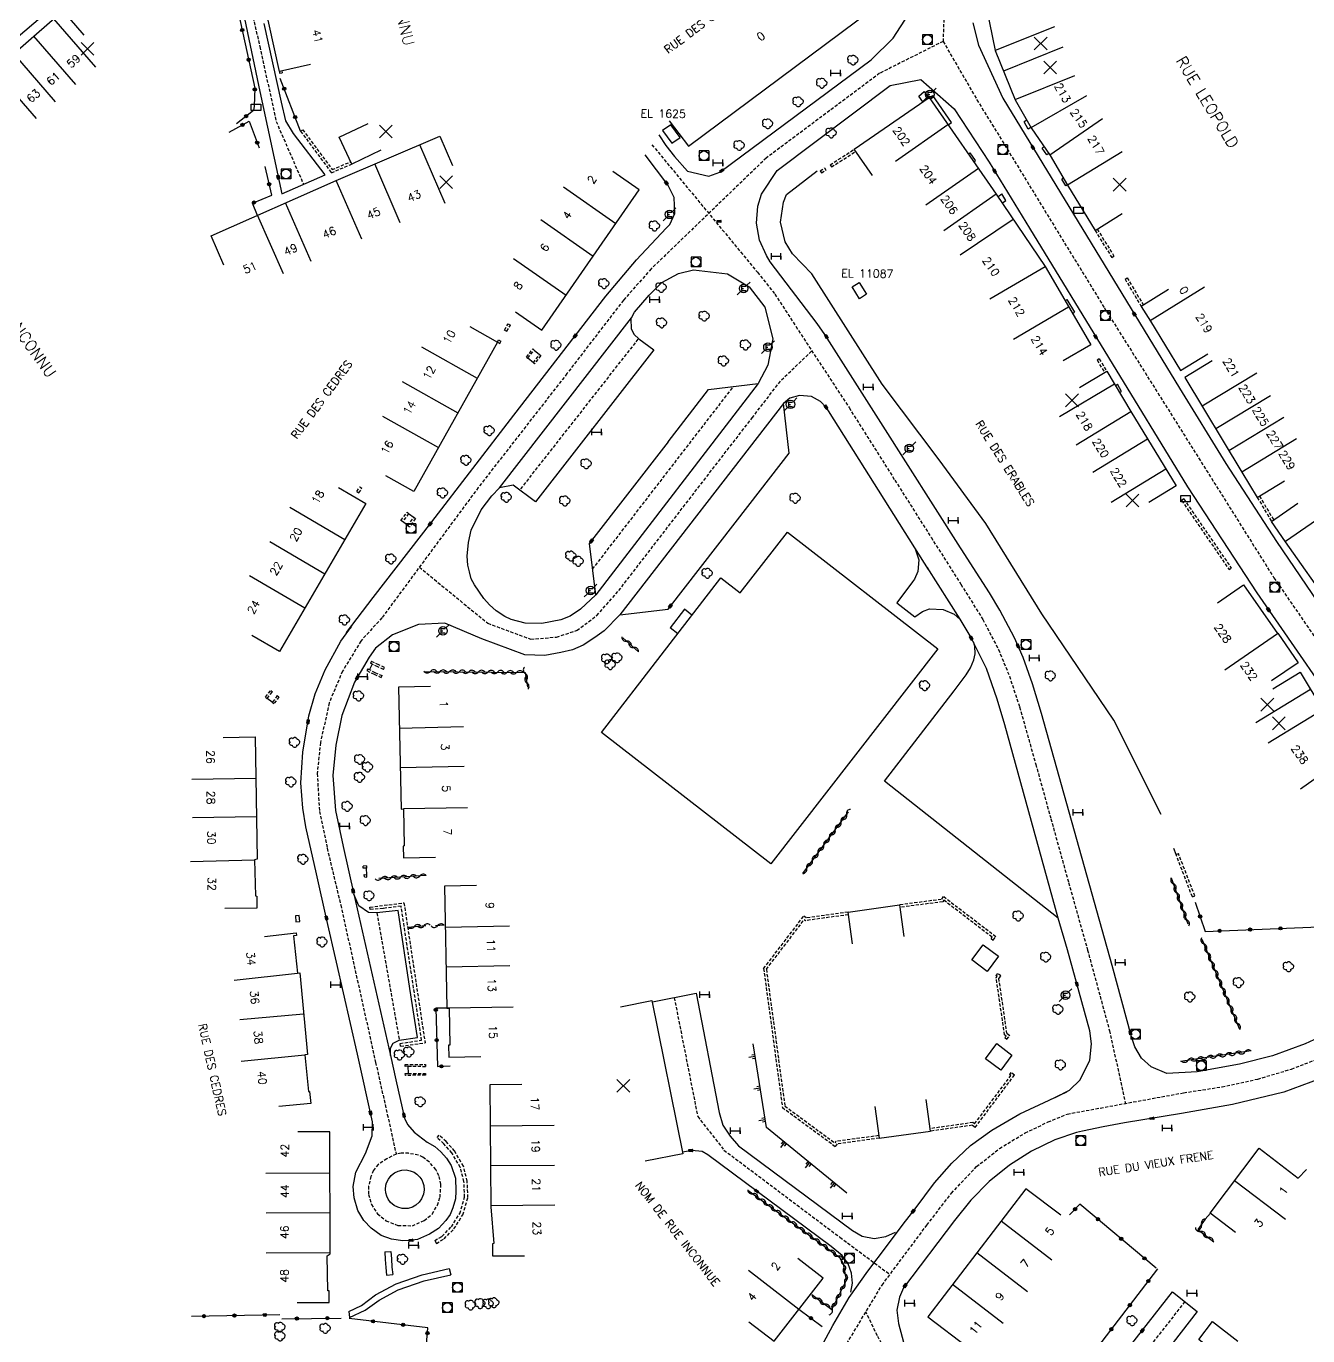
# Model space of a CAD drawing. Header units: millimetres. Extents: x 115000 to 116001, y 121000 to 122001.
# Drawn here: x 115299.9 to 115500.3, y 121172.6 to 121377.3 of the extents above; entities that cross this region are included whole.
import ezdxf
from ezdxf.enums import TextEntityAlignment as Align

# ---------------------------------------------------------------- set-up
doc = ezdxf.new("R2010")
doc.units = ezdxf.units.MM
doc.linetypes.add('DASHED', pattern=[0.75, 0.5, -0.25])
doc.layers.get('0').update_dxf_attribs({"linetype": 'CONTINUOUS'})
for name, color, linetype in [('W0001', 6, 'DASHED'), ('W0008', 7, 'CONTINUOUS'), ('W0100', 7, 'CONTINUOUS'), ('W0112', 1, 'DASHED'), ('W0120', 7, 'CONTINUOUS'), ('W0211', 2, 'CONTINUOUS'), ('W0300', 7, 'CONTINUOUS'), ('W0302', 3, 'CONTINUOUS'), ('W0310', 3, 'CONTINUOUS'), ('W0322', 7, 'CONTINUOUS'), ('W0400', 7, 'CONTINUOUS'), ('W0420', 7, 'CONTINUOUS'), ('W0471', 7, 'CONTINUOUS'), ('W0984', 7, 'CONTINUOUS'), ('W0989', 7, 'CONTINUOUS'), ('W0991', 7, 'CONTINUOUS'), ('W1102', 7, 'CONTINUOUS'), ('W1471', 7, 'CONTINUOUS'), ('W1474', 7, 'CONTINUOUS')]:
    doc.layers.add(name, color=color, linetype=linetype)
doc.styles.get("Standard").update_dxf_attribs({"font": 'romans.shx', "width": 0.85})

# ---------------------------------------------------------------- blocks, each defined once
blk = doc.blocks.new('t310o')
at = {"color": 0, "linetype": 'Continuous'}
for centre, start, end in [((-0.5, 0.38), 216.8699, 323.1304), ((0.5, -0.37), 36.8699, 143.1303)]:
    blk.add_arc(centre, 0.625, start, end, dxfattribs=at)
blk = doc.blocks.new('t322o')
at = {"color": 0, "linetype": 'Continuous'}
for radius in [0.25, 0.15]:
    blk.add_circle((0, 0), radius, dxfattribs=at)
blk = doc.blocks.new('T400')
for p, q in [((-0.15, 0.3), (0.15, 0.3)), ((-0.15, -0.25), (-0.15, 0.3)), ((-0.15, 0.15), (0.15, 0.15)), ((-0.15, 0), (0.15, 0)), ((0.15, 0.3), (0.15, -0.25)), ((-0.15, -0.15), (0.15, -0.15)), ((-0.15, -0.25), (-0.15, -0.3)), ((-0.15, -0.3), (0.15, -0.3)), ((0.15, -0.3), (0.15, -0.25))]:
    blk.add_line(p, q)
blk = doc.blocks.new('T420')
for p, q in [((0.75, 0.75), (-0.75, 0.75)), ((-0.75, 0.75), (-0.75, -0.75)), ((0.75, 0.75), (0.75, -0.75)), ((0.75, -0.75), (-0.75, -0.75))]:
    blk.add_line(p, q)
blk.add_ellipse((0, 0), major_axis=(-0.53, 0.53), ratio=1, start_param=3.926991, end_param=10.210176)
blk = doc.blocks.new('T1471')
at = {"color": 0, "linetype": 'Continuous', "flags": 128}
blk.add_lwpolyline([(-0.75, -0.5), (-0.75, 0.5), (0.75, 0.5), (0.75, -0.5), (-0.75, -0.5)], dxfattribs=at)
blk = doc.blocks.new('t211o')
at = {"color": 0, "linetype": 'Continuous'}
for p, q in [((-0.29, 0.5), (-0.29, 0)), ((0, 1), (0, 0)), ((0.29, 0.5), (0.29, 0))]:
    blk.add_line(p, q, dxfattribs=at)
blk = doc.blocks.new('t991o')
at = {"color": 0, "linetype": 'Continuous'}
for p, q in [((-1, 1), (1, -1)), ((-1, -1), (1, 1))]:
    blk.add_line(p, q, dxfattribs=at)
blk = doc.blocks.new('T300')
for p, q in [((-0.8, 0.51), (-0.86, 0.34)), ((-0.86, 0.34), (-0.86, 0.17)), ((-0.86, 0.17), (-0.74, 0.06)), ((-0.69, 0.63), (-0.8, 0.51)), ((-0.8, -0.06), (-0.74, 0.06)), ((-0.74, 0.06), (-0.69, 0.11)), ((-0.57, 0.69), (-0.69, 0.63)), ((-0.46, 0.69), (-0.57, 0.69)), ((-0.29, 0.63), (-0.46, 0.69)), ((-0.29, 0.63), (-0.17, 0.74)), ((-0.23, 0.57), (-0.29, 0.63)), ((-0.17, 0.74), (-0.06, 0.8)), ((-0.06, 0.8), (0.06, 0.8)), ((0.06, 0.8), (0.23, 0.74)), ((0.23, 0.74), (0.34, 0.63)), ((0.34, 0.63), (0.4, 0.51)), ((0.46, 0.46), (0.34, 0.46)), ((0.4, 0.51), (0.4, 0.46)), ((0.57, 0.4), (0.46, 0.46)), ((0.57, 0.4), (0.69, 0.29)), ((0.69, 0.29), (0.74, 0.17)), ((0.74, 0.06), (0.69, -0.17)), ((0.74, 0.17), (0.74, 0.06)), ((-0.8, -0.17), (-0.8, -0.06)), ((-0.8, -0.23), (-0.8, -0.17)), ((-0.74, -0.34), (-0.8, -0.23)), ((-0.69, -0.4), (-0.74, -0.34)), ((-0.51, -0.46), (-0.69, -0.4)), ((-0.4, -0.46), (-0.51, -0.46)), ((-0.4, -0.46), (-0.34, -0.46)), ((-0.34, -0.46), (-0.34, -0.4)), ((-0.34, -0.51), (-0.34, -0.46)), ((-0.29, -0.63), (-0.34, -0.51)), ((-0.17, -0.74), (-0.29, -0.63)), ((-0.06, -0.8), (-0.17, -0.74)), ((0.06, -0.8), (-0.06, -0.8)), ((0.17, -0.74), (0.06, -0.8)), ((0.23, -0.69), (0.17, -0.74)), ((0.29, -0.46), (0.23, -0.46)), ((0.29, -0.63), (0.23, -0.69)), ((0.46, -0.4), (0.29, -0.46)), ((0.34, -0.51), (0.29, -0.63)), ((0.34, -0.51), (0.34, -0.46)), ((0.57, -0.34), (0.46, -0.4)), ((0.63, -0.29), (0.57, -0.34)), ((0.69, -0.17), (0.63, -0.29))]:
    blk.add_line(p, q)
blk = doc.blocks.new('T471')
for p, q in [((-0.333334, 0.333334), (-0.333334, -0.333334)), ((-0.333334, 0.333334), (0.333334, 0.333334)), ((-0.333334, 0), (0, 0)), ((0.500001, 0.500001), (1.000002, 1.000002)), ((-0.500001, -0.500001), (-1.000002, -1.000002)), ((-0.333334, -0.333334), (0.333334, -0.333334))]:
    blk.add_line(p, q)
blk.add_ellipse((0, 0), major_axis=(0.471405, 0.471405), ratio=1, start_param=5.4977871438, end_param=11.780972451)
blk = doc.blocks.new('T1474')
at = {"color": 0, "linetype": 'Continuous', "flags": 128}
for points in [[(-0.75, -0.5), (-0.75, 0.5)], [(-0.75, 0), (0.75, 0)], [(0.75, 0), (0.75, -0.5), (0.75, 0.5)]]:
    blk.add_lwpolyline(points, dxfattribs=at)

msp = doc.modelspace()

# ---------------------------------------------------------------- linework, layer by layer
at = {"layer": 'W0001'}
for p, q in [((115377.24, 121304.96), (115395.72, 121328.51)), ((115388.47, 121292.43), (115410.48, 121320.96)), ((115354.75, 121238.71), (115358.25, 121218.84))]:
    msp.add_line(p, q, dxfattribs=at)
for points in [[(115446.31, 121454.21), (115446.43, 121452.94), (115447.38, 121441.61), (115447.85, 121433.3), (115447.77, 121426.45), (115447.38, 121418.65), (115445.96, 121406.21), (115444.64, 121395.97), (115443.64, 121386.59), (115443.24, 121374.89), (115448.54, 121365.77), (115468.42, 121333.29), (115494.95, 121291.09), (115510.96, 121267.85), (115528.51, 121243.01), (115541.12, 121228.81), (115562.69, 121210.8), (115581.1, 121194.27), (115593.01, 121184.27), (115601.77, 121178.19), (115608.25, 121170.74), (115612.06, 121166.74), (115619.43, 121159.81)], [(115323.43, 121402.56), (115328.35, 121396.21), (115332.78, 121387.71), (115334.19, 121383.77), (115336.45, 121374.08), (115339, 121362.39), (115343.27, 121352.57)], [(115443.24, 121374.89), (115433.33, 121369.9), (115415.6, 121356.66), (115397.62, 121339.34), (115393.27, 121334.44), (115384.46, 121322.99), (115370.59, 121305.18), (115355.53, 121284.82), (115352.24, 121281.19), (115349.37, 121276.48), (115347.28, 121271.52), (115345.93, 121265.33), (115345.42, 121260.48), (115345.77, 121254.58), (115346.98, 121248.82), (115349.09, 121239.95), (115354.55, 121215.34), (115356.38, 121207.22), (115357.76, 121201.02), (115356.3, 121200.3), (115354.93, 121199.42), (115354.18, 121198.44), (115353.82, 121197.55), (115353.46, 121196.02), (115353.46, 121194.74), (115353.88, 121193.17), (115354.86, 121191.7), (115356.17, 121190.62), (115358.06, 121189.87), (115360.29, 121189.84), (115362.15, 121190.66), (115363.39, 121191.67), (115364.21, 121193.04), (115364.63, 121194.29), (115364.76, 121196.31), (115364.44, 121197.65), (115363.95, 121198.63), (115362.93, 121199.81), (115361.95, 121200.53), (115361.23, 121200.86), (115359.7, 121201.15), (115358.52, 121201.15), (115357.77, 121201.02)], [(115397.74, 121358.74), (115414.23, 121338.81), (115416.94, 121335.39), (115428.54, 121317.66), (115435.71, 121306.32), (115441.36, 121297.4), (115446.03, 121290.06), (115449.45, 121284.57), (115451.9, 121279.87), (115453.62, 121275.71), (115455.2, 121270.89), (115457.73, 121261.93), (115460.09, 121253.44), (115462.86, 121243.45), (115465.82, 121232.92), (115469.25, 121220.31), (115471.75, 121208.95)], [(115361.39, 121292.74), (115372.08, 121283.97), (115378.81, 121281.48), (115382.84, 121281.82), (115386.03, 121282.87), (115389.13, 121285.18), (115392.55, 121289.07), (115413.39, 121316.06), (115417.97, 121322), (115422.74, 121326.52)], [(115425.48, 121166.92), (115433.71, 121180.57), (115440.72, 121189.95), (115444.55, 121194.92), (115448.47, 121199.07), (115452.07, 121201.93), (115456.07, 121204.33), (115459.67, 121206.06), (115462.65, 121207.29), (115480.84, 121210.61), (115486.84, 121211.54), (115492.42, 121212.76), (115497.71, 121214.32), (115502.58, 121216.2), (115506.95, 121218.2), (115514.66, 121221.95), (115524.65, 121226.93), (115535.86, 121234.74)], [(115401.22, 121225.47), (115404.89, 121206.9), (115409, 121201.65), (115427.12, 121188.04), (115434.94, 121182.22)], [(115481.03, 121177.98), (115462.66, 121154.52), (115457.97, 121148.19)], [(115481.46, 121109.39), (115477.09, 121114.76), (115474.45, 121119.65), (115468.42, 121131.55), (115466.01, 121135.91), (115462.97, 121140.64), (115457.97, 121148.19), (115450.96, 121153.32), (115445.14, 121157.79), (115439.89, 121161.09), (115436.94, 121162.24), (115436.12, 121165.53), (115434.75, 121169.5), (115432.97, 121172.65), (115431.18, 121176.38)]]:
    msp.add_lwpolyline(points, dxfattribs=at)
at = {"layer": 'W0008', "flags": 128}
msp.add_lwpolyline([(115652.23, 121548.45, -0.000001), (115655.3, 121533.37, -0.000001), (115657, 121525, -0.000046)], format="xyb", dxfattribs=at)
at = {"layer": 'W0008'}
for points in [[(115398.83, 121360.29), (115399.92, 121358.64), (115401.24, 121356.88), (115403.29, 121354.59), (115406.62, 121353.84), (115408.35, 121354.46), (115431.99, 121372.02), (115435.45, 121375.4), (115437.85, 121379.11), (115438.55, 121381.09), (115439.83, 121386.34), (115440.39, 121390.33), (115442.93, 121410.22), (115443.91, 121418.3), (115444.44, 121432.38), (115443.37, 121448.44), (115442.74, 121453.81)], [(115169.07, 121268.68), (115186.12, 121282.18), (115204.4, 121296.76), (115213.26, 121303.82), (115227.96, 121315.67), (115239.15, 121325.04), (115261.44, 121343.98), (115276.38, 121356.7), (115305.73, 121381.7)], [(115333.84, 121379.44), (115336.44, 121367.07), (115339.87, 121351.09), (115346.66, 121354.05), (115341.7, 121360.52), (115340.54, 121362.48), (115339.84, 121365.39), (115337.15, 121377.66)], [(115447.89, 121377.8), (115448.77, 121374.3), (115452.58, 121366.02), (115480.17, 121320.71), (115487.43, 121308.96), (115495.36, 121296.73), (115502.78, 121285.85), (115516.16, 121266.48), (115522.4, 121257.54), (115529.43, 121247.89), (115533.79, 121242.59), (115538.66, 121237.31), (115546.55, 121229.76), (115561.86, 121216.84), (115565.38, 121214.3), (115572.81, 121212.27), (115575.68, 121212.49), (115641.31, 121227.04)], [(115414.28, 121349.15), (115414.86, 121351.04), (115417.32, 121354.74), (115434.98, 121367.98), (115439.74, 121368.93), (115444.99, 121364.37), (115450.47, 121356.02), (115456.74, 121345.71), (115481.43, 121305.27), (115492.3, 121288.71), (115508.26, 121265.6)], [(115423.63, 121169.81), (115425.99, 121174.25), (115428.59, 121178.6), (115431.47, 121182.75), (115434.57, 121186.81), (115437, 121190.07), (115438.87, 121192.5), (115441.9, 121196.56), (115444.59, 121199.61), (115447.54, 121202.36), (115450.84, 121204.79), (115455.24, 121207.3), (115459.85, 121209.47), (115462.56, 121210.74), (115460.75, 121209.87), (115463.01, 121211.01), (115464.66, 121212.66), (115466.16, 121215.69), (115466.46, 121218.24), (115466.18, 121220.3), (115462.67, 121232.96), (115461.24, 121237.9), (115452.88, 121268.12), (115451.72, 121272.09), (115450.04, 121276.89), (115447.46, 121281.99), (115445.9, 121284.62), (115440.74, 121292.74), (115440.96, 121292.39), (115438.83, 121295.78), (115425.33, 121317.16), (115424.96, 121317.71), (115424.06, 121318.62), (115422.66, 121319.43), (115420.8, 121319.57), (115419.31, 121319.14), (115418.3, 121318.33), (115392.73, 121285.29), (115390.25, 121282.81), (115388.83, 121281.74), (115386.99, 121280.57), (115385.32, 121279.81), (115383.52, 121279.39), (115380.98, 121278.92), (115377.89, 121279.02), (115371.15, 121281.56), (115365.35, 121284.01), (115361.26, 121283.77), (115357.19, 121282.16), (115354.54, 121280.1), (115353.54, 121278.65), (115351.26, 121274.76), (115349.26, 121269.55), (115348.35, 121264.92), (115347.87, 121260.21), (115348.27, 121254.71), (115349.48, 121249.1), (115351.15, 121241.62), (115356.87, 121216.46), (115357.71, 121212.66), (115359.08, 121206.62), (115359.13, 121206.54), (115359.55, 121205.66), (115360.57, 121204.48), (115362.6, 121202.88), (115363.79, 121202.2), (115364.76, 121201.41), (115365.65, 121200.38), (115366.35, 121199.23), (115367.06, 121197.27), (115367.1, 121195.24), (115367.06, 121194.05), (115366.62, 121192.64), (115366.22, 121191.6), (115365.53, 121190.66), (115364.39, 121189.39), (115362.99, 121188.51), (115361.09, 121187.67), (115359.88, 121187.52), (115358.79, 121187.47), (115357.05, 121187.72), (115355.43, 121188.31), (115353.86, 121189.44), (115352.73, 121190.63), (115351.77, 121192.24), (115351.18, 121194.18), (115351.04, 121195.98), (115351.48, 121198.2), (115352.99, 121201.11), (115354, 121203.88), (115354.08, 121206.07), (115351.7, 121216.63), (115348.43, 121231.02), (115346.95, 121237.56), (115345.3, 121244.83), (115343.65, 121252.17), (115343.15, 121255.1), (115342.86, 121259.04), (115343.16, 121263.81), (115344.13, 121269.49), (115345.09, 121272.94), (115346.64, 121276.71), (115349.12, 121281.19), (115350.77, 121283.47), (115350, 121282.52), (115354.16, 121287.99), (115363.33, 121299.83), (115376.15, 121316.49), (115390.52, 121335.08), (115395.32, 121340.75), (115399.96, 121345.68), (115400.54, 121346.27), (115401.31, 121348.01), (115401.19, 121350.52), (115400.21, 121352.47), (115396.66, 121357.18)], [(115507.98, 121221.99), (115499.85, 121218.26), (115494.73, 121216.36), (115489.56, 121215.09), (115482.94, 121213.89), (115478.22, 121213.61), (115475.79, 121214.66), (115474.28, 121216.02), (115473.21, 121217.79), (115472.7, 121219.33), (115469.65, 121230.5), (115458.64, 121269.88), (115457.24, 121274.5), (115455.76, 121278.63), (115454.38, 121281.69), (115452.12, 121286.02), (115450.48, 121288.73), (115447.47, 121293.39), (115446.2, 121295.47), (115445.96, 121295.74), (115433.53, 121315.35), (115424.78, 121329.1), (115423.55, 121330.79), (115416.23, 121340.45), (115415.63, 121341.41), (115414.54, 121343.82), (115414.1, 121346.5), (115414.28, 121349.15)], [(115373.9, 121305.15), (115394.52, 121331.71), (115394.99, 121332.6), (115397.32, 121335.26), (115399.26, 121337.24), (115401.88, 121338.6), (115404.21, 121339.22), (115409.53, 121338.59), (115412.91, 121336.53), (115415.38, 121333.34), (115416.65, 121328.43), (115415.84, 121324.31), (115414.36, 121321.42), (115388.97, 121288.43), (115386.59, 121286.16), (115384.97, 121285.1), (115383.51, 121284.49), (115380.53, 121283.96), (115377.9, 121283.98), (115375.74, 121284.55), (115374.74, 121285.05), (115373.39, 121285.92), (115372.37, 121286.84), (115371.44, 121287.86), (115370.01, 121289.96), (115369.49, 121290.92), (115369.22, 121292.01), (115368.97, 121293.05), (115368.88, 121294.46), (115369.08, 121296.59), (115369.48, 121298.5), (115371.04, 121301.72), (115372.71, 121303.87), (115373.9, 121305.15)], [(115394.43, 121331.54), (115394.49, 121329.99), (115394.94, 121329.08), (115395.68, 121328.42), (115398.04, 121326.71), (115379.56, 121302.93), (115376.06, 121305.57), (115373.9, 121305.15)], [(115388.97, 121288.43), (115387.97, 121296.43), (115400.32, 121312.34), (115400.3, 121312.3), (115406.6, 121320.5), (115414.36, 121321.42)], [(115392.73, 121285.29), (115400.28, 121286.2), (115413.07, 121302.67), (115419.17, 121310.57), (115418.3, 121318.33)], [(115438.83, 121295.76), (115439.45, 121293.87), (115439.29, 121292.05), (115438.76, 121290.86), (115438.44, 121290.42), (115436.01, 121287.18), (115438.81, 121284.97), (115440.02, 121285.81), (115441.1, 121286.21), (115443.26, 121286.11), (115444.96, 121285.37), (115445.88, 121284.6)], [(115461.22, 121237.91), (115434.1, 121259.29), (115444.96, 121273.4), (115446.87, 121275.9), (115447.55, 121277.01), (115448.04, 121278.26), (115448.27, 121279.21), (115448.2, 121280.39), (115447.98, 121281.07)], [(115356.86, 121216.46), (115356.9, 121217.56), (115357.31, 121218.34), (115358.25, 121218.84), (115361.08, 121219.27), (115359.9, 121226.89), (115358.06, 121239.11), (115354.75, 121238.71), (115353.44, 121238.79), (115351.9, 121239.84), (115351.15, 121241.62)], [(115397.85, 121224.82), (115404.66, 121226.18), (115408.26, 121207.51), (115408.8, 121205.53), (115409.94, 121203.83), (115411.29, 121202.33), (115429.07, 121189.07), (115430.58, 121188.21), (115432.48, 121187.82), (115434.27, 121188.13), (115435.81, 121188.82)], [(115503.51, 121213.31), (115496.49, 121210.71), (115488.49, 121208.76), (115480.53, 121207.38), (115471.58, 121205.9), (115468.25, 121205.31), (115465.03, 121204.61), (115464.11, 121204.38), (115460.7, 121203.24), (115457.05, 121201.47), (115453.61, 121199.31), (115450.43, 121196.75), (115447.6, 121193.83), (115445.02, 121190.63), (115437.04, 121180.13), (115436.41, 121178.68), (115436.04, 121176.64), (115436.26, 121174.56), (115437.98, 121168.18)], [(115428.85, 121179.44), (115429.07, 121180.85), (115428.92, 121182.45), (115428.4, 121183.88), (115427.49, 121185.18), (115425.75, 121186.59), (115406.5, 121200.9), (115405.58, 121201.45), (115403.99, 121201.6), (115402.57, 121201.32)], [(115357.52, 121198.1), (115358.07, 121198.37), (115358.67, 121198.52), (115359.32, 121198.55), (115359.96, 121198.43), (115360.55, 121198.19), (115361.01, 121197.88), (115361.45, 121197.45), (115361.75, 121197.01), (115361.94, 121196.59), (115362.07, 121196.14), (115362.13, 121195.45), (115362.04, 121194.79), (115361.73, 121194.02), (115361.35, 121193.5), (115360.86, 121193.07), (115360.31, 121192.76), (115359.62, 121192.55), (115358.72, 121192.54), (115358.01, 121192.72), (115357.43, 121193.02), (115356.89, 121193.49), (115356.52, 121193.97), (115356.29, 121194.44), (115356.14, 121194.98), (115356.09, 121195.5), (115356.15, 121196.15), (115356.27, 121196.55), (115356.54, 121197.12), (115356.98, 121197.68), (115357.27, 121197.93), (115357.52, 121198.1)], [(115462.24, 121157.96), (115479.11, 121179.52), (115482.95, 121176.44), (115464.71, 121152.88)]]:
    msp.add_lwpolyline(points, dxfattribs=at)
at = {"layer": 'W0100'}
for points in [[(115451.59, 121453.42), (115453.17, 121430.25), (115453.38, 121420), (115450.76, 121401.19), (115449.53, 121392.3), (115449.22, 121386.72), (115449.23, 121386.72), (115449.61, 121382.16), (115451.39, 121373.45), (115454.49, 121365.74), (115456.99, 121361.38), (115459.96, 121357.08), (115462.7, 121352.44), (115467, 121345.34), (115471.25, 121347.98)], [(115344.39, 121371.29), (115339.51, 121370.21), (115336.18, 121385.35), (115337.49, 121386.9), (115341.31, 121383.68)], [(115400.44, 121362.5), (115403.43, 121358.5), (115434.47, 121381.65), (115431.48, 121385.66)], [(115275.35, 121342.33), (115272.07, 121346.11), (115278.84, 121351.98), (115277.76, 121353.22), (115280.86, 121355.94), (115279.82, 121357.18), (115291.96, 121367.75), (115305.66, 121379.65), (115308.94, 121375.87)], [(115432.19, 121353.92), (115429.36, 121358.04), (115441.08, 121366.1), (115451.56, 121351.04), (115459.19, 121339.7), (115465.19, 121329.43), (115466.33, 121327.46), (115462, 121324.96)], [(115440.06, 121365.46), (115439.46, 121366.31), (115440.31, 121367.04), (115440.91, 121366.19), (115440.06, 121365.46)], [(115355.35, 121357.87), (115350.83, 121355.73), (115348.85, 121359.92), (115353.37, 121362.06)], [(115400.69, 121361.85), (115399.37, 121360.98), (115400.84, 121359.01), (115402.15, 121359.88), (115400.69, 121361.85)], [(115330.85, 121339.95), (115328.83, 121344.52), (115348.37, 121353.15), (115364.58, 121360.08), (115366.54, 121355.49)], [(115376.41, 121332.64), (115380.52, 121329.78), (115395.76, 121351.7), (115391.65, 121354.56)], [(115430.16, 121334.68), (115429.03, 121336.52), (115430.15, 121337.24), (115431.28, 121335.41), (115430.16, 121334.68)], [(115478.47, 121336.11), (115474.22, 121333.47), (115475.65, 121331.18), (115480.33, 121323.49), (115484.6, 121326.09)], [(115369.25, 121330.34), (115373.61, 121327.89), (115360.51, 121304.57), (115356.15, 121307.02)], [(115485.29, 121324.98), (115481.01, 121322.39), (115489.95, 121307.59), (115492.35, 121303.63), (115496.62, 121306.22)], [(115464.54, 121320.79), (115468.83, 121323.36), (115472.6, 121317.07), (115479.67, 121305.45), (115475.39, 121302.85)], [(115348.73, 121305.21), (115353.04, 121302.69), (115339.51, 121279.56), (115335.19, 121282.08)], [(115507.98, 121289.49), (115503.9, 121286.61), (115496.77, 121296.71), (115494.58, 121299.88), (115498.69, 121302.73)], [(115408.5, 121291.09), (115411.55, 121288.74), (115418.9, 121298.21), (115442.4, 121279.96), (115416.32, 121246.4), (115389.85, 121266.91), (115408.5, 121291.09)], [(115486.11, 121287.15), (115490.22, 121290), (115495.51, 121282.38), (115495.58, 121282.43), (115498.73, 121277.8), (115494.6, 121274.99)], [(115494.78, 121273.71), (115499.05, 121276.31), (115502.61, 121270.47), (115512.04, 121257.1), (115514.93, 121253.18), (115519.52, 121246.63), (115515.43, 121243.76)], [(115363.13, 121274.11), (115358.14, 121274), (115358.55, 121254.94), (115358.93, 121254.97), (115359.03, 121249.19), (115358.86, 121249.15), (115358.9, 121247.3), (115363.9, 121247.41)], [(115330.72, 121266.14), (115335.72, 121266.23), (115336.05, 121247.13), (115335.61, 121247), (115335.77, 121241.36), (115335.96, 121241.32), (115335.99, 121239.48), (115330.99, 121239.38)], [(115370.33, 121242.99), (115365.33, 121242.9), (115365.67, 121223.84), (115366.05, 121223.83), (115366.14, 121218.06), (115365.96, 121218.04), (115366, 121216.18), (115371, 121216.29)], [(115429.1, 121233.89), (115428.4, 121238.84), (115436.42, 121239.96), (115437.11, 121235.01)], [(115337.17, 121235.05), (115342.14, 121235.6), (115342.17, 121235.21), (115341.72, 121235.12), (115342.36, 121229.32), (115342.71, 121229.37), (115343.89, 121216.6), (115343.49, 121216.54), (115344.05, 121210.82), (115344.23, 121210.79), (115344.41, 121208.96), (115339.43, 121208.49)], [(115447.75, 121231.36), (115449.53, 121233.75), (115451.89, 121231.94), (115450.11, 121229.54), (115447.75, 121231.36)], [(115392.83, 121224.05), (115397.73, 121225.03), (115402.55, 121201.08), (115396.7, 121199.94)], [(115449.87, 121215.93), (115451.63, 121218.29), (115454.01, 121216.48), (115452.25, 121214.12), (115449.87, 121215.93)], [(115377.4, 121211.91), (115372.4, 121211.87), (115372.56, 121192.79), (115373.01, 121187.04), (115372.83, 121186.99), (115372.83, 121185.15), (115377.83, 121185.16)], [(115432.58, 121208.48), (115433.26, 121203.52), (115441.28, 121204.61), (115440.6, 121209.57)], [(115342.27, 121177.82), (115347.27, 121177.83), (115347.27, 121179.64), (115347.08, 121179.68), (115346.98, 121185.15), (115347.44, 121185.45), (115347.37, 121204.53), (115342.37, 121204.51)], [(115488.95, 121188.8), (115484.97, 121191.82), (115492.67, 121201.95), (115498.74, 121197.28)], [(115461.63, 121191.5), (115456.18, 121195.59), (115440.85, 121175.62), (115447.14, 121170.8)], [(115412.88, 121174.84), (115416.83, 121171.78), (115424.5, 121181.67), (115420.55, 121184.73)], [(115481.84, 121154.94), (115479.55, 121151.96), (115478.32, 121152.89), (115474.75, 121148.24), (115470.13, 121151.79), (115473.68, 121156.42), (115472.11, 121157.62), (115474.3, 121160.53), (115475.38, 121159.71), (115484.36, 121171.15), (115483.2, 121172.07), (115485.34, 121174.86), (115489.31, 121171.82)]]:
    msp.add_lwpolyline(points, dxfattribs=at)
at = {"layer": 'W0112'}
for p, q in [((115339.54, 121369.92), (115339.94, 121369.97)), ((115339.9, 121370.3), (115339.94, 121369.97)), ((115342.83, 121360.85), (115343.15, 121361.09)), ((115425.61, 121355.61), (115425.82, 121355.27)), ((115424.03, 121354.69), (115424.24, 121354.35)), ((115424.72, 121355.11), (115424.93, 121354.77)), ((115469.61, 121341.12), (115469.95, 121341.33)), ((115471.68, 121337.75), (115472.02, 121337.96)), ((115375.28, 121330.78), (115375.62, 121330.57)), ((115374.69, 121329.79), (115375.04, 121329.59)), ((115373.61, 121327.89), (115373.78, 121328.28)), ((115373.78, 121328.28), (115374.12, 121328.06)), ((115378.36, 121325.4), (115379.31, 121326.64)), ((115378.12, 121325.55), (115378.36, 121325.4)), ((115379.21, 121324.66), (115380.15, 121325.95)), ((115467.66, 121325.28), (115467.32, 121325.07)), ((115351.61, 121304.58), (115351.95, 121304.37)), ((115352.07, 121305.3), (115352.41, 121305.08)), ((115480.86, 121303.39), (115480.53, 121303.16)), ((115492.69, 121303.84), (115494.91, 121300.12)), ((115359.71, 121301.12), (115358.76, 121299.85)), ((115359.56, 121299.23), (115360.56, 121300.5)), ((115360.77, 121300.33), (115359.83, 121299.01)), ((115487.96, 121292.36), (115488.29, 121292.59)), ((115353.9, 121278.03), (115353.75, 121277.72)), ((115353.35, 121276.85), (115353.2, 121276.57)), ((115355.43, 121275.5), (115355.56, 121275.79)), ((115355.8, 121276.73), (115355.95, 121277.04)), ((115337.33, 121272.45), (115338.15, 121273.48)), ((115338.15, 121273.48), (115338.42, 121273.27)), ((115337.33, 121272.45), (115337.6, 121272.24)), ((115337.6, 121272.24), (115338.42, 121273.27)), ((115339.18, 121272.67), (115338.4, 121271.63)), ((115338.4, 121271.63), (115338.66, 121271.43)), ((115339.44, 121272.47), (115338.66, 121271.43)), ((115339.18, 121272.67), (115339.44, 121272.47)), ((115479.65, 121247.85), (115480.03, 121247.99)), ((115353.12, 121246.05), (115352.62, 121246.02)), ((115353.12, 121246.05), (115353.1, 121245.73)), ((115352.8, 121244.37), (115353.2, 121244.31)), ((115353.2, 121244.31), (115353.18, 121244.67)), ((115482.21, 121241.21), (115482.59, 121241.36)), ((115415.2, 121230.02), (115421.48, 121238.23)), ((115415.62, 121229.91), (115421.54, 121237.65)), ((115450.75, 121234.72), (115450.9, 121234.92)), ((115450.75, 121234.72), (115451.07, 121234.48)), ((115451.07, 121234.48), (115451.48, 121234.99)), ((115415.2, 121230.02), (115418.13, 121208.32)), ((115415.62, 121229.91), (115418.51, 121208.54)), ((115451.73, 121229.27), (115451.49, 121228.95)), ((115358.46, 121217.88), (115362.27, 121218.44)), ((115452.91, 121219.23), (115453.22, 121218.98)), ((115359.64, 121214.76), (115362.34, 121214.74)), ((115359.68, 121213.61), (115362.34, 121213.64)), ((115453.85, 121213.78), (115453.61, 121213.46)), ((115418.51, 121208.54), (115426.32, 121202.79)), ((115364.44, 121204.01), (115364.1, 121203.63)), ((115363.8, 121187.51), (115364.07, 121187.07))]:
    msp.add_line(p, q, dxfattribs=at)
for points in [[(115339.51, 121370.21), (115339.54, 121369.92)], [(115342.83, 121360.85), (115347.64, 121354.36), (115350.83, 121355.73)], [(115343.15, 121361.09), (115347.77, 121354.85), (115350.67, 121356.1)], [(115425.61, 121355.61), (115429.36, 121358.04)], [(115425.82, 121355.27), (115429.58, 121357.71)], [(115424.03, 121354.69), (115424.72, 121355.11)], [(115424.24, 121354.35), (115424.93, 121354.77)], [(115467, 121345.34), (115469.61, 121341.12)], [(115467.34, 121345.55), (115469.95, 121341.33)], [(115471.68, 121337.75), (115474.22, 121333.47)], [(115472.02, 121337.96), (115474.56, 121333.67)], [(115374.69, 121329.79), (115375.28, 121330.78)], [(115375.04, 121329.59), (115375.62, 121330.57)], [(115373.61, 121327.89), (115373.95, 121327.67), (115374.12, 121328.06)], [(115378.12, 121325.55), (115379.12, 121326.84), (115379.31, 121326.64)], [(115380.15, 121325.95), (115380.37, 121325.79), (115379.39, 121324.5), (115379.21, 121324.66)], [(115467.32, 121325.07), (115468.49, 121323.15)], [(115467.66, 121325.28), (115468.83, 121323.36)], [(115351.61, 121304.58), (115352.07, 121305.3)], [(115351.95, 121304.37), (115352.41, 121305.08)], [(115480.53, 121303.16), (115487.96, 121292.36)], [(115480.86, 121303.39), (115488.29, 121292.59)], [(115492.35, 121303.63), (115494.58, 121299.9)], [(115358.76, 121299.85), (115358.51, 121300.04), (115359.49, 121301.31), (115359.71, 121301.12)], [(115360.56, 121300.5), (115360.77, 121300.33)], [(115359.83, 121299.01), (115359.56, 121299.23)], [(115355.8, 121276.73), (115354.89, 121277.18), (115353.75, 121277.72)], [(115355.95, 121277.04), (115355.04, 121277.48), (115353.9, 121278.03)], [(115353.2, 121276.57), (115354.3, 121276), (115355.43, 121275.5)], [(115353.35, 121276.85), (115354.44, 121276.29), (115355.56, 121275.79)], [(115482.21, 121241.21), (115479.65, 121247.85)], [(115482.59, 121241.36), (115480.03, 121247.99)], [(115353.1, 121245.73), (115352.59, 121245.7), (115352.62, 121246.02)], [(115352.8, 121244.37), (115352.78, 121244.73), (115353.18, 121244.67)], [(115451.48, 121234.99), (115443.26, 121241.27), (115442.95, 121240.83), (115436.42, 121239.96)], [(115450.9, 121234.92), (115443.35, 121240.7), (115443.18, 121240.46), (115436.47, 121239.57)], [(115358.46, 121217.88), (115358.38, 121218.32), (115361.74, 121218.82), (115358.53, 121239.77), (115355.72, 121239.42), (115353.68, 121239.24), (115353.66, 121239.63), (115358.98, 121240.28), (115362.27, 121218.44)], [(115428.4, 121238.84), (115421.84, 121237.93), (115421.48, 121238.23)], [(115428.46, 121238.44), (115421.72, 121237.5), (115421.54, 121237.65)], [(115452.91, 121219.23), (115453.09, 121219.46), (115452.86, 121219.64), (115451.55, 121228.56), (115451.72, 121228.78), (115451.49, 121228.95)], [(115453.22, 121218.98), (115453.66, 121219.52), (115453.23, 121219.86), (115451.97, 121228.45), (115452.29, 121228.86), (115451.73, 121229.27)], [(115359.64, 121214.76), (115359.15, 121214.72), (115359.16, 121215.05), (115362.34, 121215.03), (115362.34, 121214.74)], [(115362.34, 121213.64), (115362.32, 121213.37), (115359.2, 121213.32), (115359.18, 121213.61), (115359.68, 121213.61)], [(115448.18, 121205.76), (115453.83, 121213.29), (115453.61, 121213.46)], [(115448.26, 121205.2), (115454.4, 121213.38), (115453.85, 121213.78)], [(115418.13, 121208.32), (115426.4, 121202.23)], [(115448.18, 121205.76), (115447.91, 121205.96), (115441.22, 121205.01)], [(115364.07, 121187.07), (115365.24, 121187.78), (115366.8, 121189.35), (115368.17, 121191.55), (115368.98, 121194.23), (115368.87, 121196.8), (115368.27, 121199.14), (115366.89, 121201.52), (115365.56, 121203), (115364.44, 121204.01)], [(115433.2, 121203.92), (115426.47, 121203), (115426.32, 121202.79)], [(115448.26, 121205.2), (115447.8, 121205.54), (115441.28, 121204.61)], [(115363.8, 121187.51), (115364.92, 121188.18), (115366.4, 121189.67), (115367.7, 121191.76), (115368.46, 121194.3), (115368.36, 121196.73), (115367.79, 121198.95), (115366.48, 121201.21), (115365.2, 121202.64), (115364.1, 121203.63)], [(115433.26, 121203.52), (115426.69, 121202.62), (115426.4, 121202.23)]]:
    msp.add_lwpolyline(points, dxfattribs=at)
at = {"layer": 'W0120'}
for p, q in [((115441.09, 121366.08), (115441.62, 121366.45)), ((115444.04, 121361.85), (115444.57, 121362.22)), ((115456.32, 121362.56), (115455.9, 121362.32)), ((115456.97, 121361.42), (115456.54, 121361.18)), ((115447.21, 121357.3), (115447.46, 121357.48)), ((115459.03, 121358.43), (115458.74, 121358.23)), ((115459.77, 121357.35), (115459.48, 121357.15)), ((115448.05, 121356.09), (115448.29, 121356.27)), ((115462.06, 121353.51), (115461.81, 121353.36)), ((115462.67, 121352.48), (115462.43, 121352.34)), ((115451.84, 121350.64), (115452.43, 121351.05)), ((115452.52, 121349.66), (115453.06, 121350.04)), ((115462.31, 121334.36), (115462.61, 121334.54)), ((115463.46, 121332.39), (115463.79, 121332.58)), ((115470.17, 121321.13), (115470.48, 121321.31)), ((115470.84, 121320.01), (115471.15, 121320.19)), ((115403.99, 121285.25), (115402.81, 121286.16)), ((115401.76, 121282.34), (115400.58, 121283.25)), ((115355.97, 121185.75), (115356.94, 121185.83)), ((115355.97, 121185.75), (115356.06, 121184.57)), ((115356.94, 121185.83), (115357.01, 121184.66)), ((115356.06, 121184.57), (115356.16, 121183.32)), ((115357.01, 121184.66), (115357.1, 121183.38)), ((115357.1, 121183.38), (115357.24, 121182.22)), ((115356.16, 121183.32), (115356.26, 121182.1)), ((115356.26, 121182.1), (115357.24, 121182.22)), ((115357.77, 121180.75), (115361.84, 121182.15)), ((115361.84, 121182.15), (115366.07, 121183.16)), ((115362.12, 121181.24), (115366.28, 121182.18)), ((115366.07, 121183.16), (115366.28, 121182.18)), ((115354.52, 121179.02), (115357.77, 121180.75)), ((115355.12, 121178.2), (115358.05, 121179.8)), ((115358.05, 121179.8), (115362.12, 121181.24)), ((115350.36, 121176.46), (115352.34, 121177.37)), ((115352.34, 121177.37), (115354.52, 121179.02)), ((115352.9, 121176.63), (115355.12, 121178.2)), ((115350.36, 121176.46), (115350.49, 121175.51)), ((115350.49, 121175.51), (115352.9, 121176.63))]:
    msp.add_line(p, q, dxfattribs=at)
for points in [[(115444.57, 121362.22), (115441.62, 121366.45)], [(115456.54, 121361.18), (115455.9, 121362.32)], [(115448.29, 121356.27), (115447.46, 121357.48)], [(115459.48, 121357.15), (115458.74, 121358.23)], [(115462.43, 121352.34), (115461.81, 121353.36)], [(115453.06, 121350.04), (115452.43, 121351.05)], [(115462.61, 121334.54), (115463.79, 121332.58)], [(115379.31, 121326.64), (115380.15, 121325.95)], [(115379.21, 121324.66), (115378.36, 121325.4)], [(115471.15, 121320.19), (115470.48, 121321.31)], [(115359.71, 121301.12), (115360.56, 121300.5)], [(115359.56, 121299.23), (115358.76, 121299.85)], [(115402.81, 121286.16), (115400.58, 121283.25)], [(115354, 121277.6), (115353.58, 121276.74)], [(115338.4, 121271.63), (115337.6, 121272.24)], [(115479.65, 121247.85), (115479.3, 121248.8)], [(115353.18, 121244.67), (115353.1, 121245.73)], [(115342.69, 121237.38), (115342.61, 121238.33), (115342.01, 121238.28), (115342.09, 121237.33), (115342.69, 121237.38)]]:
    msp.add_lwpolyline(points, dxfattribs=at)
at = {"layer": 'W0211'}
for points in [[(115477.33, 121254.11), (115469.95, 121268.82), (115458.67, 121285.45), (115449.95, 121299.57), (115442.64, 121309.5), (115433.73, 121321.34), (115422.73, 121338.57), (115419.72, 121341.67), (115418.58, 121343.59), (115417.84, 121346.65), (115418.32, 121349.77), (115418.75, 121350.99), (115423.56, 121354.68)], [(115428.19, 121194.9), (115415.65, 121205.19), (115413.57, 121218.28)]]:
    msp.add_lwpolyline(points, dxfattribs=at)
at = {"layer": 'W0302'}
msp.add_lwpolyline([(115359.68, 121213.61), (115359.64, 121214.76)], dxfattribs=at)
at = {"layer": 'W0310'}
for p, q in [((115395.65, 121279.53), (115393.19, 121281.69)), ((115421.31, 121244.87), (115428.48, 121254.5)), ((115362.45, 121244.55), (115355.04, 121244.09)), ((115478.91, 121244.21), (115481.51, 121237.03)), ((115359.6, 121236.51), (115362.38, 121236.73)), ((115365.24, 121236.78), (115363.91, 121236.71)), ((115489.65, 121220.52), (115483.74, 121234.54)), ((115491.42, 121217.14), (115480.34, 121215.52)), ((115412.71, 121195.42), (115427.13, 121184.86))]:
    msp.add_line(p, q, dxfattribs=at)
for points in [[(115362.11, 121276.46), (115377.93, 121276.29), (115378.29, 121274.01)], [(115484.2, 121190.87), (115483.07, 121189.26), (115485.57, 121187.3)], [(115422.74, 121179.07), (115425.86, 121176.74), (115428.14, 121181.34), (115427.66, 121183.89), (115427.13, 121184.86)]]:
    msp.add_lwpolyline(points, dxfattribs=at)
at = {"layer": 'W0322'}
for p, q in [((115342.83, 121360.85), (115339.65, 121369.1)), ((115500.04, 121198.61), (115498.74, 121197.28)), ((115485.03, 121191.78), (115484.2, 121190.87)), ((115339.6, 121175.93), (115325.76, 121175.68)), ((115339.87, 121175.29), (115349.15, 121175.42)), ((115420.7, 121176.82), (115424.34, 121174.11))]:
    msp.add_line(p, q, dxfattribs=at)
for points in [[(115332.19, 121383.63), (115335.67, 121367.58), (115335.56, 121364.77), (115335.48, 121364.11), (115332.79, 121362.03)], [(115331.65, 121360.71), (115334.79, 121362.4), (115336.36, 121358.25)], [(115336.1, 121347.69), (115335.29, 121349.61), (115338.31, 121350.84), (115337.28, 121355.34)], [(115482.64, 121240.42), (115484.21, 121235.83), (115500.73, 121236.5), (115504.54, 121236.55), (115511.51, 121240.99)], [(115366.07, 121223.82), (115363.95, 121223.82), (115364.21, 121214.7), (115366.18, 121214.83)], [(115476.54, 121183.21), (115464.64, 121193.21), (115463.01, 121191.55)], [(115476.77, 121183.1), (115457.49, 121157.93), (115452.58, 121161.57)], [(115362.47, 121170.69), (115362.73, 121173.91), (115350.43, 121175.33)]]:
    msp.add_lwpolyline(points, dxfattribs=at)
at = {"layer": 'W1102'}
for p, q in [((115310.82, 121370.88), (115304.27, 121378.43)), ((115307.68, 121368.16), (115301.13, 121375.71)), ((115460.67, 121377.18), (115451.39, 121373.45)), ((115461.96, 121373.98), (115452.68, 121370.24)), ((115304.53, 121365.42), (115297.98, 121372.98)), ((115301.54, 121362.82), (115294.98, 121370.37)), ((115463.76, 121369.49), (115454.48, 121365.76)), ((115465.65, 121366.38), (115456.98, 121361.4)), ((115435.8, 121356.19), (115444, 121361.9)), ((115468.17, 121362.78), (115459.93, 121357.11)), ((115365.4, 121349.56), (115361.46, 121358.75)), ((115471.25, 121357.62), (115462.7, 121352.44)), ((115358.39, 121346.55), (115354.45, 121355.75)), ((115440.55, 121349.36), (115448.76, 121355.07)), ((115352.4, 121343.99), (115348.36, 121353.14)), ((115383.9, 121352.16), (115392.11, 121346.45)), ((115344.5, 121340.51), (115340.47, 121349.66)), ((115443.34, 121345.35), (115451.54, 121351.07)), ((115340.14, 121338.58), (115336.1, 121347.73)), ((115380.35, 121347.05), (115388.56, 121341.34)), ((115445.9, 121341.53), (115454.2, 121347.11)), ((115376.12, 121340.97), (115384.33, 121335.26)), ((115450.56, 121334.65), (115459.19, 121339.7)), ((115484.12, 121336.48), (115475.63, 121331.21)), ((115454.24, 121328.35), (115462.87, 121333.4)), ((115361.73, 121327.15), (115370.44, 121322.26)), ((115492.29, 121323.04), (115483.74, 121317.87)), ((115358.68, 121321.74), (115367.4, 121316.84)), ((115461.43, 121316.26), (115470.01, 121321.39)), ((115494.43, 121319.51), (115485.87, 121314.34)), ((115464.05, 121311.87), (115472.6, 121317.07)), ((115355.64, 121316.32), (115364.36, 121311.42)), ((115496.49, 121316.1), (115487.93, 121310.93)), ((115466.65, 121307.6), (115475.2, 121312.79)), ((115498.5, 121312.77), (115489.95, 121307.59)), ((115469.51, 121302.9), (115478.06, 121308.09)), ((115341.13, 121302.13), (115349.76, 121297.08)), ((115504.97, 121302.42), (115496.74, 121296.74)), ((115337.99, 121296.76), (115346.62, 121291.71)), ((115334.86, 121291.42), (115343.49, 121286.37)), ((115487.29, 121276.68), (115495.51, 121282.38)), ((115492.12, 121268.47), (115500.65, 121273.68)), ((115494.05, 121265.3), (115502.59, 121270.52)), ((115368.27, 121267.77), (115358.27, 121267.55)), ((115499.1, 121258.1), (115507.27, 121263.87)), ((115368.41, 121261.58), (115358.41, 121261.36)), ((115325.83, 121259.61), (115335.83, 121259.79)), ((115368.93, 121255.14), (115358.93, 121254.97)), ((115325.94, 121253.6), (115335.93, 121253.78)), ((115325.62, 121246.73), (115335.61, 121247)), ((115375.45, 121236.62), (115365.45, 121236.44)), ((115375.55, 121230.43), (115365.56, 121230.26)), ((115332.42, 121228.23), (115342.36, 121229.32)), ((115333.35, 121222.05), (115343.3, 121222.97)), ((115376.05, 121223.98), (115366.05, 121223.83)), ((115333.54, 121215.56), (115343.49, 121216.54)), ((115382.46, 121205.48), (115372.46, 121205.39)), ((115337.4, 121198.04), (115347.4, 121198.08)), ((115382.51, 121199.27), (115372.51, 121199.18)), ((115496.76, 121190.81), (115488.81, 121196.87)), ((115337.42, 121191.85), (115347.42, 121191.88)), ((115382.56, 121193.05), (115372.56, 121192.96)), ((115460.24, 121184.46), (115452.31, 121190.55)), ((115337.44, 121185.62), (115347.44, 121185.66)), ((115456.43, 121179.5), (115448.5, 121185.59)), ((115412.82, 121182.92), (115420.72, 121176.79)), ((115452.64, 121174.56), (115444.71, 121180.65))]:
    msp.add_line(p, q, dxfattribs=at)

# ---------------------------------------------------------------- block references
at = {"layer": 'W0211'}
for p, rotation in [((115413.88, 121216.33), 99.01970305005501), ((115414.67, 121211.39), 99.01970305005501), ((115415.45, 121206.45), 99.01970305005501), ((115418.53, 121202.83), 140.6186086183365), ((115422.39, 121199.65), 140.6186086183365), ((115426.26, 121196.48), 140.6186086183365)]:
    msp.add_blockref('t211o', p, dxfattribs=dict(at, rotation=rotation))
at = {"layer": 'W0300'}
for p in [(115429.19, 121371.95), (115424.31, 121368.35), (115420.62, 121365.45), (115415.86, 121362.01), (115425.78, 121360.59), (115411.41, 121358.62), (115398.16, 121346.05), (115390.26, 121337.04), (115399.21, 121336.44), (115405.94, 121331.95), (115399.28, 121330.9), (115382.78, 121327.41), (115412.39, 121327.46), (115408.95, 121324.95), (115372.34, 121314.05), (115368.7, 121309.42), (115387.49, 121308.89), (115365.04, 121304.33), (115375, 121303.65), (115420.15, 121303.51), (115384.16, 121303.08), (115356.97, 121294.01), (115385.1, 121294.47), (115386.24, 121293.65), (115406.41, 121291.78), (115349.71, 121284.49), (115390.69, 121278.42), (115391.24, 121277.52), (115392.31, 121278.57), (115460.04, 121275.75), (115351.91, 121272.61), (115440.39, 121274.22), (115341.91, 121265.35), (115352.09, 121262.69), (115353.32, 121261.5), (115341.34, 121259.18), (115352.05, 121259.89), (115350.13, 121255.35), (115352.98, 121253.14), (115343.22, 121247.09), (115353.55, 121241.38), (115455.01, 121238.23), (115346.2, 121234.16), (115459.31, 121231.8), (115497.26, 121230.3), (115489.45, 121227.82), (115481.83, 121225.57), (115461.23, 121223.62), (115358.3, 121216.52), (115359.78, 121216.99), (115461.61, 121214.97), (115361.55, 121209.2), (115358.79, 121184.59), (115369.4, 121177.43), (115370.9, 121177.67), (115372.16, 121177.63), (115373.05, 121177.8), (115472.81, 121174.99), (115339.62, 121173.99), (115339.63, 121172.58), (115346.7, 121173.79)]:
    msp.add_blockref('T300', p, dxfattribs=at)
at = {"layer": 'W0310'}
for p, rotation in [((115393.77, 121281.18), 138.8074989241841), ((115394.9, 121280.19), 138.8074989241841), ((115363.11, 121276.45), 359.4060807826405), ((115364.61, 121276.43), 359.4060807826405), ((115366.11, 121276.42), 359.4060807826405), ((115367.61, 121276.4), 359.4060807826405), ((115369.11, 121276.38), 359.4060807826405), ((115370.61, 121276.37), 359.4060807826405), ((115372.11, 121276.35), 359.4060807826405), ((115373.61, 121276.34), 359.4060807826405), ((115375.11, 121276.32), 359.4060807826405), ((115376.61, 121276.31), 359.4060807826405), ((115377.96, 121276.12), 279.0461958357328), ((115378.19, 121274.64), 279.0461958357328), ((115428.18, 121254.09), 53.3095556232492), ((115427.28, 121252.89), 53.3095556232492), ((115425.49, 121250.48), 53.3095556232492), ((115426.39, 121251.69), 53.3095556232492), ((115423.7, 121248.08), 53.3095556232492), ((115424.6, 121249.28), 53.3095556232492), ((115422.8, 121246.88), 53.3095556232492), ((115361.45, 121244.49), 183.5975539544056), ((115421.91, 121245.67), 53.3095556232492), ((115355.46, 121244.12), 183.5975539544056), ((115356.96, 121244.21), 183.5975539544056), ((115358.46, 121244.3), 183.5975539544056), ((115359.95, 121244.4), 183.5975539544056), ((115479.25, 121243.27), 289.9145628077786), ((115479.76, 121241.86), 289.9145628077786), ((115480.27, 121240.45), 289.9145628077786), ((115480.78, 121239.04), 289.9145628077786), ((115481.29, 121237.63), 289.9145628077786), ((115360.6, 121236.59), 4.546857656872892), ((115362.1, 121236.71), 4.546857656872892), ((115364.24, 121236.73), 183.0649107540197), ((115484.02, 121233.88), 112.8696974348913), ((115484.6, 121232.5), 112.8696974348913), ((115485.18, 121231.12), 112.8696974348913), ((115485.77, 121229.73), 112.8696974348913), ((115486.35, 121228.35), 112.8696974348913), ((115486.93, 121226.97), 112.8696974348913), ((115487.51, 121225.59), 112.8696974348913), ((115488.1, 121224.21), 112.8696974348913), ((115488.68, 121222.82), 112.8696974348913), ((115489.26, 121221.44), 112.8696974348913), ((115481.52, 121215.7), 188.3045373157022), ((115483.01, 121215.91), 188.3045373157022), ((115484.49, 121216.13), 188.3045373157022), ((115485.97, 121216.35), 188.3045373157022), ((115487.46, 121216.56), 188.3045373157022), ((115488.94, 121216.78), 188.3045373157022), ((115490.43, 121217), 188.3045373157022), ((115413.52, 121194.83), 323.7750357228992), ((115414.73, 121193.95), 323.7750357228992), ((115415.94, 121193.06), 323.7750357228992), ((115417.15, 121192.17), 323.7750357228992), ((115418.36, 121191.29), 323.7750357228992), ((115419.57, 121190.4), 323.7750357228992), ((115420.78, 121189.51), 323.7750357228992), ((115483.49, 121188.93), 321.8922996306648), ((115483.63, 121190.05), 235.1058142384236), ((115421.99, 121188.63), 323.7750357228992), ((115423.2, 121187.74), 323.7750357228992), ((115424.41, 121186.85), 323.7750357228992), ((115484.68, 121188), 321.8922996306648), ((115425.62, 121185.97), 323.7750357228992), ((115426.83, 121185.08), 323.7750357228992), ((115427.69, 121183.76), 100.6452887553512), ((115427.9, 121180.86), 63.55963695693432), ((115427.96, 121182.29), 100.6452887553512), ((115423.54, 121178.47), 323.1360787742444), ((115427.24, 121179.51), 63.55963695693432), ((115424.74, 121177.57), 323.1360787742444), ((115425.9, 121176.83), 63.55963695693432), ((115426.57, 121178.17), 63.55963695693432)]:
    msp.add_blockref('t310o', p, dxfattribs=dict(at, rotation=rotation))
at = {"layer": 'W0322'}
for p, rotation in [((115333.7, 121376.66), 282.2445966598908), ((115334.71, 121372.02), 282.2445966598908), ((115335.66, 121367.38), 267.7192858297685), ((115340.27, 121367.5), 111.0435066861793), ((115334.32, 121363.21), 217.6723129092619), ((115333.74, 121361.84), 28.33232462128218), ((115341.98, 121363.07), 111.0435066861793), ((115336.05, 121359.07), 290.6241516222562), ((115337.91, 121352.57), 102.8680904251609), ((115335.55, 121349.72), 22.12409410694925), ((115483.41, 121238.17), 288.8978125671934), ((115495.98, 121236.3), 2.326909135354572), ((115486.48, 121235.92), 2.326909135354572), ((115491.23, 121236.11), 2.326909135354572), ((115363.95, 121223.57), 271.6522815984126), ((115364.09, 121218.83), 271.6522815984126), ((115364.83, 121214.74), 3.767860154725577), ((115463.88, 121192.43), 225.4003387166154), ((115467.45, 121190.85), 139.9806500025112), ((115471.09, 121187.8), 139.9806500025112), ((115474.73, 121184.74), 139.9806500025112), ((115475.33, 121181.21), 232.5464834609946), ((115472.44, 121177.44), 232.5464834609946), ((115327.73, 121175.71), 181.0470006937952), ((115332.48, 121175.8), 181.0470006937952), ((115337.23, 121175.89), 181.0470006937952), ((115342.25, 121175.33), 0.8153837057260603), ((115347, 121175.39), 0.8153837057260603), ((115354.14, 121174.9), 173.4294013847365), ((115422.6, 121175.4), 323.3854351566982), ((115358.86, 121174.36), 173.4294013847365), ((115362.66, 121173.06), 85.46009974280672), ((115469.55, 121173.67), 232.5464834609946)]:
    msp.add_blockref('t322o', p, dxfattribs=dict(at, rotation=rotation))
at = {"layer": 'W0400'}
for p, rotation in [((115457.27, 121358.31), 211.5145839603813), ((115339.32, 121353.68), 11.78525583642891), ((115408.63, 121354.68), 307.1818478688539), ((115451.3, 121354.65), 31.10294829365328), ((115399.99, 121352.77), 37.52641079108422), ((115408.25, 121346.77), 90), ((115473.13, 121332.27), 211.1110931796561), ((115385.73, 121328.88), 322.3621089843935), ((115425.01, 121328.73), 212.8841999967977), ((115467.07, 121328.78), 31.22553138056348), ((115467.07, 121328.78), 31.22553138056348), ((115424.93, 121317.75), 36.27822167757814), ((115363.07, 121299.51), 321.8292117744459), ((115388.28, 121296.84), 322.2436329393626), ((115400.62, 121286.66), 141.4385280368552), ((115494.1, 121286.1), 34.83844937873383), ((115447.62, 121281.67), 27.11690736499004), ((115454.95, 121280.42), 204.2365042896139), ((115351.67, 121275.47), 150.0486173133225), ((115343.99, 121268.6), 351.1879526861772), ((115351.03, 121242.15), 192.6257535659337), ((115346.86, 121237.94), 12.84349265286415), ((115464.15, 121227.6), 15.56538521465934), ((115472.52, 121219.99), 195.8167595730434), ((115353.76, 121207.48), 12.49836385153428), ((115358.98, 121207.09), 192.7698999096567), ((115475.89, 121206.61), 99.66001059882181), ((115403.82, 121201.6), 90), ((115414.11, 121195.24), 53.32572317741813), ((115438.58, 121192.12), 322.9567858925249), ((115360.1, 121187.55), 97.17793214677395), ((115437.31, 121180.49), 143.1791409579503), ((115474.38, 121173.46), 322.2086257388465)]:
    msp.add_blockref('T400', p, dxfattribs=dict(at, rotation=rotation))
at = {"layer": 'W0420'}
for p in [(115440.8, 121375.17), (115405.87, 121357.02), (115452.55, 121357.98), (115340.54, 121354.18), (115404.61, 121340.4), (115468.61, 121332.03), (115360.08, 121298.78), (115495.05, 121289.57), (115357.41, 121280.32), (115456.2, 121280.61), (115473.32, 121219.76), (115483.59, 121214.85), (115464.76, 121203.12), (115428.58, 121184.76), (115367.34, 121180.19), (115365.74, 121177.03)]:
    msp.add_blockref('T420', p, dxfattribs=at)
at = {"layer": 'W0471'}
for p in [(115441.18, 121366.6), (115400.49, 121347.86), (115412.07, 121336.29), (115415.87, 121327.12), (115419.4, 121318.18), (115437.96, 121311.3), (115388.15, 121289.08), (115365.08, 121282.8), (115462.37, 121225.86)]:
    msp.add_blockref('T471', p, dxfattribs=at)
at = {"layer": 'W0991', "rotation": 90}
for p in [(115309.53, 121373.73), (115356.16, 121360.82), (115365.57, 121352.89)]:
    msp.add_blockref('t991o', p, dxfattribs=at)
at = {"layer": 'W0991'}
for p in [(115458.49, 121374.57), (115459.99, 121370.82), (115470.84, 121352.5), (115463.4, 121318.81), (115472.86, 121303.16), (115493.93, 121271.26), (115495.72, 121268.33), (115393.27, 121211.71)]:
    msp.add_blockref('t991o', p, dxfattribs=at)
at = {"layer": 'W1471'}
for p in [(115335.86, 121364.58), (115464.41, 121348.51), (115481.13, 121303.44)]:
    msp.add_blockref('T1471', p, dxfattribs=at)
at = {"layer": 'W1474'}
for p in [(115426.45, 121369.93), (115408.08, 121355.91), (115417.16, 121341.31), (115398.18, 121334.55), (115431.57, 121320.88), (115389.1, 121313.85), (115444.83, 121300.04), (115457.5, 121278.56), (115352.54, 121275.63), (115464.34, 121254.41), (115349.73, 121252.29), (115470.96, 121230.98), (115348.29, 121227.5), (115405.99, 121225.95), (115353.39, 121205.22), (115410.79, 121204.69), (115478.27, 121205.1), (115455.12, 121198.19), (115428.27, 121191.35), (115360.49, 121186.8), (115482.13, 121179.3), (115438.04, 121177.74)]:
    msp.add_blockref('T1474', p, dxfattribs=at)

# ---------------------------------------------------------------- texts
at = {"layer": 'W0984'}
for s, p in [('EL 1625', (115399.5, 121363.61)), ('EL 11087', (115431.41, 121338.62))]:
    msp.add_text(s, height=1.25, rotation=359.4061, dxfattribs=at).set_placement(p, align=Align.MIDDLE)
at = {"layer": 'W0989'}
for s, height, rotation, p in [('NOM DE RUE INCONNU', 1.75, 283.1467, (115356.76, 121387.31)), ('RUE DES CEDRES', 1.25, 36.7646, (115405.77, 121377.82)), ('RUE LEOPOLD', 1.75, 301.4686, (115484.57, 121365.4)), ('NOM DE RUE INCONNU', 1.75, 305.2579, (115296.3, 121333.58)), ('RUE DES CEDRES', 1.25, 53.4994, (115346.11, 121318.94)), ('RUE DES ERABLES', 1.25, 302.4797, (115452.93, 121308.95)), ('RUE DES CEDRES', 1.25, 282.5137, (115329.04, 121214.23)), ('RUE DU VIEUX FRENE', 1.25, 8.8146, (115476.52, 121199.56)), ('NOM DE RUE INCONNUE', 1.25, 308.0376, (115401.75, 121188.57))]:
    msp.add_text(s, height=height, rotation=rotation, dxfattribs=at).set_placement(p, align=Align.MIDDLE)
at = {"layer": 'W0991'}
for s, rotation, p in [('41', 282.4101, (115345.47, 121375.69)), ('0', 36.7249, (115414.77, 121375.68)), ('59', 40.9527, (115307.33, 121371.82)), ('61', 40.9525, (115304.18, 121369.08)), ('213', 299.8733, (115461.93, 121366.84)), ('63', 40.9485, (115301.07, 121366.39)), ('215', 304.5511, (115464.46, 121362.89)), ('202', 304.8426, (115436.75, 121360.07)), ('217', 300.5455, (115467.14, 121358.69)), ('204', 304.8433, (115440.93, 121354.07)), ('2', 55.1868, (115388.34, 121353.3)), ('43', 23.1819, (115360.57, 121350.75)), ('206', 304.842, (115444.21, 121349.36)), ('45', 23.1815, (115354.22, 121348.03)), ('4', 55.1865, (115384.48, 121347.74)), ('46', 23.8063, (115347.29, 121345.02)), ('208', 303.9084, (115447.05, 121345.2)), ('49', 23.8069, (115341.28, 121342.37)), ('6', 55.1863, (115380.96, 121342.68)), ('210', 303.9087, (115450.75, 121339.71)), ('51', 23.8059, (115334.91, 121339.55)), ('8', 55.187, (115376.82, 121336.73)), ('212', 300.3311, (115454.74, 121333.44)), ('0', 301.8563, (115480.89, 121336)), ('219', 301.3683, (115484.04, 121330.86)), ('10', 60.6772, (115366.05, 121328.73)), ('214', 300.3293, (115458.29, 121327.37)), ('221', 301.1422, (115488.27, 121323.91)), ('12', 60.6765, (115362.91, 121323.13)), ('223', 301.1397, (115490.75, 121319.8)), ('14', 60.6746, (115359.84, 121317.67)), ('218', 300.9103, (115465.34, 121315.57)), ('225', 301.143, (115492.88, 121316.28)), ('16', 60.6726, (115356.35, 121311.46)), ('220', 301.3004, (115467.88, 121311.35)), ('227', 301.1431, (115495.09, 121312.62)), ('229', 301.2058, (115497, 121309.46)), ('222', 301.302, (115470.68, 121306.75)), ('18', 59.6632, (115345.53, 121303.71)), ('20', 59.6638, (115342.09, 121297.83)), ('22', 59.6653, (115338.99, 121292.53)), ('24', 59.6623, (115335.47, 121286.52)), ('228', 304.7193, (115486.97, 121282.4)), ('232', 304.7198, (115491.06, 121276.5)), ('1', 271.6367, (115365.22, 121271.31)), ('26', 270.5954, (115328.75, 121263.07)), ('3', 271.6368, (115365.41, 121264.65)), ('238', 305.1915, (115498.99, 121263.46)), ('28', 270.596, (115328.81, 121256.73)), ('5', 271.6375, (115365.59, 121258.13)), ('30', 270.5952, (115328.88, 121250.47)), ('7', 271.6396, (115365.79, 121251.36)), ('32', 270.5945, (115328.95, 121243.24)), ('9', 271.426, (115372.41, 121239.87)), ('11', 271.4267, (115372.57, 121233.61)), ('34', 275.3711, (115335.07, 121231.56)), ('36', 275.3698, (115335.64, 121225.51)), ('13', 271.426, (115372.72, 121227.44)), ('15', 271.4241, (115372.9, 121220.12)), ('38', 275.3712, (115336.22, 121219.27)), ('40', 275.3729, (115336.82, 121212.94)), ('17', 270.9189, (115379.45, 121208.93)), ('42', 89.7876, (115340.36, 121201.57)), ('19', 270.9211, (115379.56, 121202.32)), ('44', 89.7872, (115340.34, 121195.23)), ('21', 270.9205, (115379.65, 121196.18)), ('1', 52.7516, (115496.44, 121195.35)), ('46', 89.7888, (115340.31, 121188.82)), ('23', 270.92, (115379.76, 121189.43)), ('5', 52.4805, (115459.92, 121188.98)), ('3', 52.7474, (115492.57, 121190.26)), ('2', 52.2061, (115417.08, 121183.52)), ('7', 52.4797, (115456.08, 121183.96)), ('48', 89.791, (115340.29, 121182)), ('9', 52.4793, (115452.11, 121178.8)), ('4', 52.2053, (115413.36, 121178.72)), ('11', 52.4798, (115448.36, 121173.92))]:
    msp.add_text(s, height=1.25, rotation=rotation, dxfattribs=at).set_placement(p, align=Align.MIDDLE)

doc.saveas('drawing.dxf')
